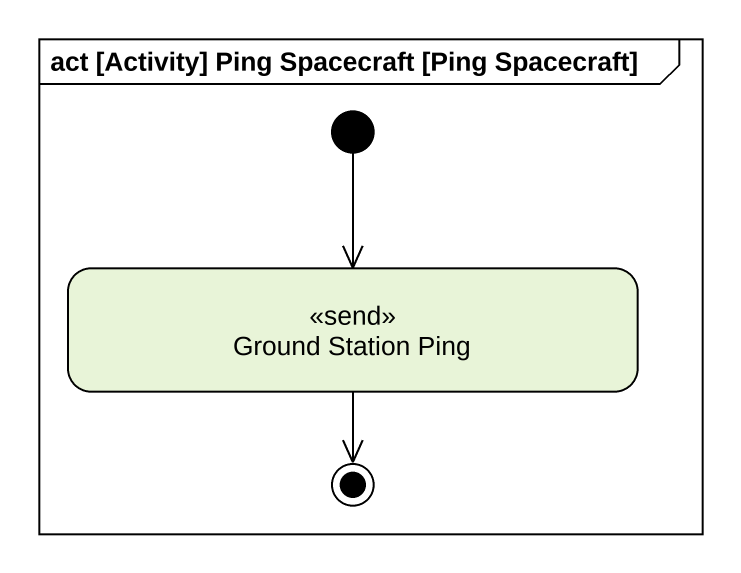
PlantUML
@startuml
mainframe act [Activity] Ping Spacecraft [Ping Spacecraft]
hide empty description
state "Ground Station Ping" as Ground_Station_Ping <<send>>
[*] --> Ground_Station_Ping
Ground_Station_Ping --> [*]
@enduml
